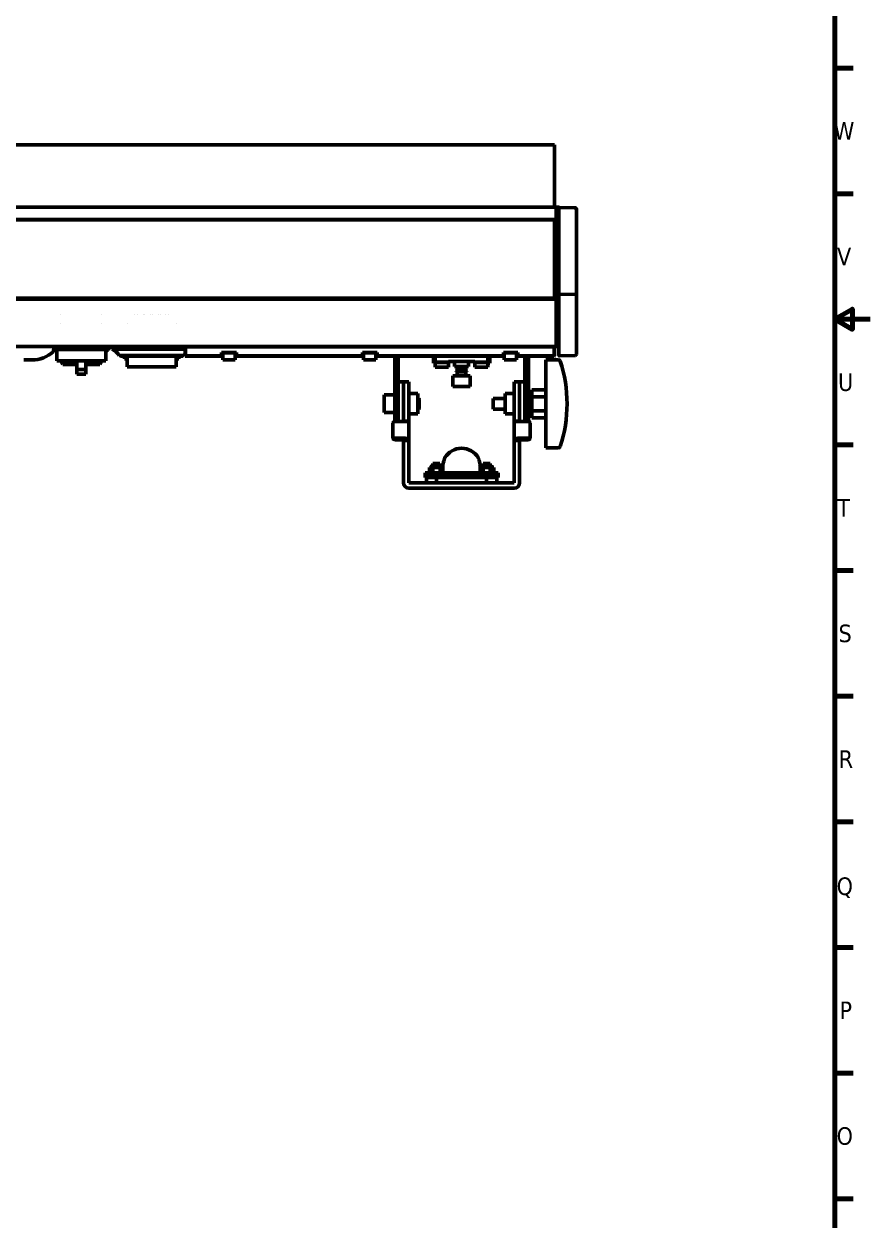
# Model space of a CAD drawing. Header units: millimetres. Extents: x 0 to 3000, y 0 to 3000.
# Drawn here: x 2519 to 3000, y 988 to 1668 of the extents above; entities that cross this region are included whole.
import ezdxf

# ---------------------------------------------------------------- set-up
doc = ezdxf.new("R2010")
doc.units = ezdxf.units.MM
doc.layers.add('Border (ANSI)', color=7, linetype='Continuous', lineweight=70)
doc.layers.add('Visible (ANSI)', color=7, linetype='Continuous', lineweight=50)
doc.styles.add('Note Text (ANSI)', font='tahoma.ttf')

# ---------------------------------------------------------------- blocks, each defined once
blk = doc.blocks.new('Borders Default Border')
at = {"layer": 'Border (ANSI)'}
for p, q in [((2980, 1642.86), (2990.4, 1642.86)), ((2980, 1571.43), (2990.4, 1571.43)), ((2980, 1428.57), (2990.4, 1428.57)), ((2980, 1357.14), (2990.4, 1357.14)), ((2980, 1285.71), (2990.4, 1285.71)), ((2980, 1214.29), (2990.4, 1214.29)), ((2980, 1142.86), (2990.4, 1142.86)), ((2980, 1071.43), (2990.4, 1071.43)), ((2980, 1000), (2990.4, 1000))]:
    blk.add_line(p, q, dxfattribs=at)
at = {"layer": 'Border (ANSI)', "flags": 128}
for points in [[(20, 20), (20, 2980), (2980, 2980), (2980, 20), (20, 20)], [(3000, 1500), (2980, 1500), (2990, 1505.77), (2990, 1494.23), (2980, 1500)]]:
    blk.add_lwpolyline(points, dxfattribs=at)
at = {"layer": 'Border (ANSI)', "char_height": 10, "attachment_point": 7, "style": 'Note Text (ANSI)'}
for s, insert in [('W', (2979.38, 1602.14)), ('V', (2981.18, 1530.71)), ('U', (2981.77, 1459.08)), ('T', (2981.37, 1387.86)), ('S', (2982.08, 1316.25)), ('R', (2982.13, 1245)), ('Q', (2980.97, 1170.94)), ('P', (2982.61, 1102.14)), ('O', (2980.97, 1030.5))]:
    blk.add_mtext(s, dxfattribs=dict(at, insert=insert))

msp = doc.modelspace()

# ---------------------------------------------------------------- linework, layer by layer
at = {"layer": 'Visible (ANSI)'}
for p, q in [((2820.4812, 1599.1955), (1822.4812, 1599.1955)), ((2820.4812, 1599.1955), (2820.4812, 1598.0129)), ((2820.4812, 1563.7281), (2820.4812, 1598.0129)), ((2821.4812, 1563.7281), (1821.4812, 1563.7281)), ((2821.4812, 1563.6152), (2821.4812, 1563.8454)), ((2821.4812, 1563.8454), (2822.9812, 1563.8454)), ((2821.4812, 1563.6152), (2821.4812, 1563.592)), ((2821.4812, 1563.592), (2821.4812, 1563.4898)), ((2821.4812, 1561.7114), (2821.4812, 1563.4898)), ((2821.4812, 1553.7895), (2821.4812, 1561.7114)), ((2822.9812, 1563.8454), (2822.9812, 1563.564)), ((2822.9812, 1563.564), (2822.9812, 1561.7114)), ((2822.9812, 1561.7114), (2822.9812, 1553.7895)), ((2831.7356, 1563.3738), (2823.4986, 1563.6614)), ((2832.9812, 1557.6924), (2832.9812, 1555.4566)), ((2821.4812, 1556.8052), (1821.4812, 1556.8052)), ((1822.4812, 1556.605), (2820.4812, 1556.605)), ((2820.4812, 1556.605), (2820.4812, 1556.805)), ((2820.4812, 1556.605), (2820.4812, 1555.3797)), ((2820.4812, 1555.3797), (2820.4812, 1512.0533)), ((2820.4812, 1553.805), (2821.4812, 1553.805)), ((2821.4812, 1498.4795), (2821.4812, 1553.7895)), ((2822.9812, 1553.7895), (2822.9812, 1498.4795)), ((2832.9812, 1555.4566), (2832.9812, 1514.2707)), ((2820.4812, 1538.7827), (2821.4812, 1538.7827)), ((2820.4812, 1534.7255), (2821.4812, 1534.7255)), ((1822.4812, 1512.0533), (2820.4812, 1512.0533)), ((2820.4812, 1511.4144), (1822.4812, 1511.4144)), ((2820.4812, 1512.0533), (2820.4812, 1511.4144)), ((2832.4986, 1514.21), (2823.4986, 1514.1717)), ((2832.9812, 1498.3005), (2832.9812, 1514.2707)), ((2539.8812, 1502.9664), (2539.8812, 1502.9664)), ((2563.0812, 1502.9664), (2563.0812, 1502.9664)), ((2581.6385, 1502.9664), (2581.6385, 1502.9664)), ((2583.4726, 1502.9664), (2583.4726, 1502.9664)), ((2586.6726, 1502.9664), (2586.6726, 1502.9664)), ((2587.3654, 1502.9664), (2587.3654, 1502.9664)), ((2590.9812, 1502.9664), (2590.9812, 1502.9664)), ((2591.9812, 1502.9664), (2591.9812, 1502.9664)), ((2595.5969, 1502.9664), (2595.5969, 1502.9664)), ((2596.2898, 1502.9664), (2596.2898, 1502.9664)), ((2599.4898, 1502.9664), (2599.4898, 1502.9664)), ((2601.3238, 1502.9664), (2601.3238, 1502.9664)), ((2820.9812, 1502.9664), (2820.9812, 1502.9664)), ((2539.8812, 1497.3623), (2539.8812, 1497.3624)), ((2563.0812, 1497.3623), (2563.0812, 1497.3624)), ((2577.4812, 1497.3624), (2577.4812, 1497.3623)), ((2605.4812, 1497.3624), (2605.4812, 1497.3623)), ((2821.4812, 1498.4795), (2821.4812, 1498.1395)), ((2821.4812, 1498.1395), (2821.4812, 1494.8895)), ((2822.9812, 1498.1395), (2822.9812, 1498.4795)), ((2822.9812, 1494.8895), (2822.9812, 1498.1395)), ((2821.4812, 1494.6195), (2821.4812, 1494.8895)), ((2821.4812, 1491.2995), (2821.4812, 1494.6195)), ((2821.4812, 1491.0095), (2821.4812, 1491.2995)), ((2821.4812, 1491.0095), (2821.4812, 1487.821)), ((2822.9812, 1494.8895), (2822.9812, 1494.6195)), ((2822.9812, 1494.6195), (2822.9812, 1491.2995)), ((2822.9812, 1491.2995), (2822.9812, 1491.0095)), ((2822.9812, 1487.6895), (2822.9812, 1491.0095)), ((2832.9812, 1494.8995), (2832.9812, 1485.369)), ((2821.4812, 1484.4795), (1821.4812, 1484.4795)), ((2535.7293, 1481.9971), (2535.7979, 1483.9621)), ((2537.4812, 1482.8795), (2541.4812, 1482.8795)), ((2537.4812, 1476.3795), (2537.4812, 1482.8795)), ((2537.5812, 1482.8795), (2537.5812, 1484.4795)), ((2541.4812, 1482.8795), (2561.4812, 1482.8795)), ((2561.4812, 1482.8795), (2565.4812, 1482.8795)), ((2565.3812, 1484.4795), (2565.3812, 1482.8795)), ((2565.4812, 1482.8795), (2565.4812, 1476.3795)), ((2566.9812, 1484.4795), (2566.9812, 1482.4795)), ((2568.9812, 1482.9795), (2568.9812, 1484.4795)), ((2578.9812, 1482.9795), (2568.9812, 1482.9795)), ((2578.9812, 1482.9795), (2603.9812, 1482.9795)), ((2610.4812, 1482.9795), (2603.9812, 1482.9795)), ((2610.5812, 1484.3795), (2610.4812, 1484.2795)), ((2610.4812, 1484.2795), (2610.4812, 1479.1795)), ((2610.5812, 1484.3795), (2610.6812, 1484.4795)), ((2610.6812, 1484.2795), (2610.5812, 1484.3795)), ((2820.2812, 1484.2795), (2610.6812, 1484.2795)), ((2610.6812, 1484.2795), (2610.6812, 1479.1795)), ((2820.3812, 1484.3795), (2820.2812, 1484.4795)), ((2820.3812, 1484.3795), (2820.2812, 1484.2795)), ((2820.2812, 1479.1795), (2820.2812, 1484.2795)), ((2820.4812, 1484.2795), (2820.3812, 1484.3795)), ((2820.4812, 1479.1795), (2820.4812, 1484.2795)), ((2821.4812, 1487.821), (2821.4812, 1487.6915)), ((2821.4812, 1487.6915), (2821.4812, 1485.4795)), ((2821.4812, 1485.4795), (2821.4812, 1484.4804)), ((2821.4812, 1484.4795), (2821.4812, 1484.4804)), ((2822.9812, 1484.4795), (2821.4812, 1484.4795)), ((2822.9812, 1485.4795), (2822.9812, 1487.6895)), ((2822.9812, 1485.4795), (2822.9812, 1484.6031)), ((2822.9812, 1480.4778), (2822.9812, 1484.6031)), ((2523.366, 1476.8795), (2518.8468, 1476.8795)), ((2541.4812, 1476.3795), (2537.4812, 1476.3795)), ((2540.9812, 1474.3795), (2539.9812, 1476.3795)), ((2541.4812, 1476.3795), (2561.4812, 1476.3795)), ((2548.9812, 1471.3795), (2548.9812, 1476.3795)), ((2553.9812, 1471.3795), (2553.9812, 1476.3795)), ((2565.4812, 1476.3795), (2561.4812, 1476.3795)), ((2561.9812, 1474.3795), (2562.9812, 1476.3795)), ((2565.4812, 1482.4795), (2565.9396, 1482.4795)), ((2566.9812, 1482.4795), (2565.9396, 1482.4795)), ((2566.2512, 1482.2795), (2566.2512, 1482.4795)), ((2566.3862, 1482.2795), (2566.2512, 1482.2795)), ((2566.3862, 1482.4795), (2566.3862, 1482.2795)), ((2566.5212, 1482.2795), (2566.3862, 1482.2795)), ((2566.5212, 1482.4795), (2566.5212, 1482.2795)), ((2578.9812, 1479.4795), (2572.9812, 1479.4795)), ((2573.7312, 1478.9795), (2573.7312, 1479.4795)), ((2578.7312, 1478.9795), (2573.7312, 1478.9795)), ((2575.9812, 1477.4795), (2575.9812, 1478.9795)), ((2577.4812, 1477.4795), (2575.9812, 1477.4795)), ((2577.4812, 1478.9795), (2577.4812, 1472.9795)), ((2604.2312, 1478.9795), (2578.7312, 1478.9795)), ((2603.9812, 1479.4795), (2578.9812, 1479.4795)), ((2609.9812, 1479.4795), (2603.9812, 1479.4795)), ((2609.2312, 1478.9795), (2604.2312, 1478.9795)), ((2605.4812, 1478.9795), (2605.4812, 1472.9795)), ((2606.9812, 1477.4795), (2605.4812, 1477.4795)), ((2606.9812, 1477.4795), (2606.9812, 1478.9795)), ((2609.2312, 1479.4795), (2609.2312, 1478.9795)), ((2610.5812, 1479.0795), (2610.4812, 1479.1795)), ((2610.6812, 1479.1795), (2610.5812, 1479.0795)), ((2610.5812, 1479.0795), (2610.6812, 1478.9795)), ((2610.6812, 1479.1795), (2631.2812, 1479.1795)), ((2610.6812, 1478.9795), (2631.2812, 1478.9795)), ((2631.2812, 1481.1795), (2631.2812, 1479.1795)), ((2639.6812, 1481.1795), (2631.2812, 1481.1795)), ((2631.2812, 1481.1795), (2631.4812, 1480.9795)), ((2631.3812, 1479.0795), (2631.2812, 1479.1795)), ((2631.2812, 1478.9795), (2631.3812, 1479.0795)), ((2631.2812, 1478.9795), (2631.9812, 1478.9795)), ((2631.3812, 1479.0795), (2631.4812, 1479.1795)), ((2631.4812, 1480.9795), (2631.4812, 1479.1795)), ((2639.4812, 1480.9795), (2631.4812, 1480.9795)), ((2631.4812, 1479.1795), (2631.9812, 1479.1795)), ((2631.9812, 1480.9795), (2631.9812, 1476.9795)), ((2638.9812, 1476.9795), (2631.9812, 1476.9795)), ((2638.9812, 1480.9795), (2638.9812, 1476.9795)), ((2638.9812, 1479.1795), (2639.4812, 1479.1795)), ((2638.9812, 1478.9795), (2639.6812, 1478.9795)), ((2639.6812, 1481.1795), (2639.4812, 1480.9795)), ((2639.4812, 1479.1795), (2639.4812, 1480.9795)), ((2639.5812, 1479.0795), (2639.4812, 1479.1795)), ((2639.6812, 1479.1795), (2639.5812, 1479.0795)), ((2639.5812, 1479.0795), (2639.6812, 1478.9795)), ((2639.6812, 1479.1795), (2639.6812, 1481.1795)), ((2639.6812, 1479.1795), (2711.2812, 1479.1795)), ((2639.6812, 1478.9795), (2711.2812, 1478.9795)), ((2711.2812, 1481.1795), (2711.2812, 1479.1795)), ((2719.6812, 1481.1795), (2711.2812, 1481.1795)), ((2711.2812, 1481.1795), (2711.4812, 1480.9795)), ((2711.3812, 1479.0795), (2711.2812, 1479.1795)), ((2711.2812, 1478.9795), (2711.3812, 1479.0795)), ((2711.2812, 1478.9795), (2711.9812, 1478.9795)), ((2711.3812, 1479.0795), (2711.4812, 1479.1795)), ((2711.4812, 1480.9795), (2711.4812, 1479.1795)), ((2719.4812, 1480.9795), (2711.4812, 1480.9795)), ((2711.4812, 1479.1795), (2711.9812, 1479.1795)), ((2711.9812, 1480.9795), (2711.9812, 1476.9795)), ((2718.9812, 1476.9795), (2711.9812, 1476.9795)), ((2718.9812, 1480.9795), (2718.9812, 1476.9795)), ((2718.9812, 1479.1795), (2719.4812, 1479.1795)), ((2718.9812, 1478.9795), (2719.6812, 1478.9795)), ((2719.6812, 1481.1795), (2719.4812, 1480.9795)), ((2719.4812, 1479.1795), (2719.4812, 1480.9795)), ((2719.5812, 1479.0795), (2719.4812, 1479.1795)), ((2719.6812, 1479.1795), (2719.5812, 1479.0795)), ((2719.5812, 1479.0795), (2719.6812, 1478.9795)), ((2719.6812, 1479.1795), (2719.6812, 1481.1795)), ((2719.6812, 1479.1795), (2791.4812, 1479.1795)), ((2719.6812, 1478.9795), (2791.2812, 1478.9795)), ((2729.6812, 1476.7295), (2729.6812, 1478.9795)), ((2729.6812, 1475.3178), (2729.6812, 1476.7295)), ((2731.6812, 1476.7295), (2731.6812, 1478.9795)), ((2731.6812, 1476.7295), (2731.6812, 1475.3178)), ((2751.6812, 1476.9795), (2751.6812, 1478.9795)), ((2751.6812, 1474.9795), (2751.6812, 1476.9795)), ((2752.6812, 1478.9795), (2752.6812, 1475.656)), ((2775.1812, 1475.9795), (2760.1812, 1475.9795)), ((2760.1812, 1475.9795), (2760.1812, 1475.656)), ((2763.6812, 1475.9795), (2763.6812, 1473.0795)), ((2771.6812, 1475.9795), (2771.6812, 1473.0795)), ((2775.1812, 1475.9795), (2775.1812, 1475.656)), ((2782.6812, 1478.9795), (2782.6812, 1475.656)), ((2783.6812, 1476.9795), (2783.6812, 1478.9795)), ((2783.6812, 1476.9795), (2783.6812, 1474.9795)), ((2791.2812, 1478.9795), (2791.4812, 1479.1795)), ((2791.2812, 1478.9795), (2791.9812, 1478.9795)), ((2791.4812, 1481.1795), (2791.4812, 1479.1795)), ((2799.6812, 1481.1795), (2791.4812, 1481.1795)), ((2799.4812, 1480.9795), (2791.4812, 1480.9795)), ((2791.4812, 1479.1795), (2791.9812, 1479.1795)), ((2791.9812, 1480.9795), (2791.9812, 1476.9795)), ((2798.9812, 1476.9795), (2791.9812, 1476.9795)), ((2798.9812, 1480.9795), (2798.9812, 1476.9795)), ((2798.9812, 1479.1795), (2799.4812, 1479.1795)), ((2798.9812, 1478.9795), (2799.6812, 1478.9795)), ((2799.6812, 1481.1795), (2799.4812, 1480.9795)), ((2799.4812, 1479.1795), (2799.4812, 1480.9795)), ((2799.5812, 1479.0795), (2799.4812, 1479.1795)), ((2799.6812, 1479.1795), (2799.5812, 1479.0795)), ((2799.5812, 1479.0795), (2799.6812, 1478.9795)), ((2799.6812, 1479.1795), (2799.6812, 1481.1795)), ((2799.6812, 1479.1795), (2820.2812, 1479.1795)), ((2799.6812, 1478.9795), (2820.2812, 1478.9795)), ((2803.6812, 1476.7295), (2803.6812, 1478.9795)), ((2803.6812, 1475.3178), (2803.6812, 1476.7295)), ((2805.6812, 1476.7295), (2805.6812, 1478.9795)), ((2805.6812, 1476.7295), (2805.6812, 1475.3178)), ((2815.6812, 1476.9795), (2815.6812, 1476.9794)), ((2822.8427, 1476.9795), (2815.6812, 1476.9795)), ((2815.6812, 1474.0654), (2815.6812, 1476.9794)), ((2820.3812, 1479.0795), (2820.2812, 1479.1795)), ((2820.2812, 1478.9795), (2820.3812, 1479.0795)), ((2820.3812, 1479.0795), (2820.4812, 1479.1795)), ((2823.4986, 1479.1976), (2832.4986, 1479.5119)), ((2548.9812, 1474.3795), (2540.9812, 1474.3795)), ((2548.9812, 1471.3795), (2548.9812, 1468.8795)), ((2548.9812, 1471.3795), (2553.9812, 1471.3795)), ((2561.9812, 1474.3795), (2553.9812, 1474.3795)), ((2553.9812, 1471.3795), (2553.9812, 1468.8795)), ((2605.4812, 1472.9795), (2577.4812, 1472.9795)), ((2729.6812, 1475.3178), (2729.6812, 1461.6413)), ((2731.6812, 1461.6413), (2731.6812, 1475.3178)), ((2752.6812, 1474.9795), (2751.6812, 1474.9795)), ((2752.6812, 1475.656), (2752.6812, 1475.506)), ((2752.6812, 1475.656), (2760.1812, 1475.656)), ((2752.6812, 1475.506), (2752.6812, 1473.4795)), ((2752.6812, 1475.506), (2760.1812, 1475.506)), ((2752.6812, 1472.8295), (2752.6812, 1473.4795)), ((2760.1812, 1472.8295), (2752.6812, 1472.8295)), ((2760.1812, 1475.506), (2760.1812, 1475.656)), ((2760.1812, 1473.4795), (2760.1812, 1475.506)), ((2760.1812, 1473.4795), (2760.1812, 1472.8295)), ((2771.6812, 1473.0795), (2763.6812, 1473.0795)), ((2765.2187, 1472.8301), (2764.6812, 1472.5197)), ((2764.6812, 1472.5197), (2770.6812, 1472.5197)), ((2764.6812, 1472.5197), (2764.6812, 1472.3947)), ((2770.6812, 1472.3947), (2764.6812, 1472.3947)), ((2765.2187, 1472.0844), (2764.6812, 1472.3947)), ((2765.2187, 1471.8301), (2764.6812, 1471.5197)), ((2764.6812, 1471.5197), (2770.6812, 1471.5197)), ((2764.6812, 1471.5197), (2764.6812, 1471.3947)), ((2770.6812, 1471.3947), (2764.6812, 1471.3947)), ((2765.2187, 1471.0844), (2764.6812, 1471.3947)), ((2765.2187, 1470.8301), (2764.6812, 1470.5197)), ((2764.6812, 1470.5197), (2770.6812, 1470.5197)), ((2764.6812, 1470.5197), (2764.6812, 1470.3947)), ((2770.6812, 1470.3947), (2764.6812, 1470.3947)), ((2765.2187, 1470.0844), (2764.6812, 1470.3947)), ((2765.2187, 1472.8301), (2765.2187, 1473.0795)), ((2770.1437, 1472.8301), (2765.2187, 1472.8301)), ((2765.2187, 1472.0844), (2770.1437, 1472.0844)), ((2765.2187, 1471.8301), (2765.2187, 1472.0844)), ((2770.1437, 1471.8301), (2765.2187, 1471.8301)), ((2765.2187, 1471.0844), (2770.1437, 1471.0844)), ((2765.2187, 1470.8301), (2765.2187, 1471.0844)), ((2770.1437, 1470.8301), (2765.2187, 1470.8301)), ((2765.2187, 1470.0844), (2770.1437, 1470.0844)), ((2765.2187, 1467.8301), (2765.2187, 1470.0844)), ((2770.1437, 1472.8301), (2770.1437, 1473.0795)), ((2770.1437, 1472.8301), (2770.6812, 1472.5197)), ((2770.1437, 1472.0844), (2770.6812, 1472.3947)), ((2770.1437, 1471.8301), (2770.1437, 1472.0844)), ((2770.1437, 1471.8301), (2770.6812, 1471.5197)), ((2770.1437, 1471.0844), (2770.6812, 1471.3947)), ((2770.1437, 1470.8301), (2770.1437, 1471.0844)), ((2770.1437, 1470.8301), (2770.6812, 1470.5197)), ((2770.1437, 1470.0844), (2770.6812, 1470.3947)), ((2770.1437, 1467.8301), (2770.1437, 1470.0844)), ((2770.6812, 1472.5197), (2770.6812, 1472.3947)), ((2770.6812, 1471.5197), (2770.6812, 1471.3947)), ((2770.6812, 1470.5197), (2770.6812, 1470.3947)), ((2775.1812, 1475.656), (2775.1812, 1475.506)), ((2775.1812, 1475.656), (2782.6812, 1475.656)), ((2775.1812, 1475.506), (2775.1812, 1473.4795)), ((2775.1812, 1475.506), (2782.6812, 1475.506)), ((2775.1812, 1472.8295), (2775.1812, 1473.4795)), ((2782.6812, 1472.8295), (2775.1812, 1472.8295)), ((2782.6812, 1475.506), (2782.6812, 1475.656)), ((2782.6812, 1473.4795), (2782.6812, 1475.506)), ((2783.6812, 1474.9795), (2782.6812, 1474.9795)), ((2782.6812, 1473.4795), (2782.6812, 1472.8295)), ((2803.6812, 1475.3178), (2803.6812, 1461.6413)), ((2805.6812, 1461.6413), (2805.6812, 1475.3178)), ((2815.6812, 1474.0654), (2815.6812, 1468.51)), ((2548.9812, 1468.8795), (2553.9812, 1468.8795)), ((2734.6812, 1464.4795), (2731.6812, 1464.4795)), ((2734.6812, 1464.4795), (2734.6812, 1451.9795)), ((2734.6812, 1451.9795), (2734.6812, 1464.4795)), ((2737.6812, 1464.4795), (2734.6812, 1464.4795)), ((2737.6812, 1464.4795), (2737.6812, 1451.9795)), ((2762.6812, 1467.8301), (2772.6812, 1467.8301)), ((2762.6812, 1461.8301), (2762.6812, 1467.8301)), ((2772.6812, 1461.8301), (2772.6812, 1467.8301)), ((2797.6812, 1451.9795), (2797.6812, 1464.4795)), ((2797.6812, 1464.4795), (2800.6812, 1464.4795)), ((2800.6812, 1451.9795), (2800.6812, 1464.4795)), ((2800.6812, 1464.4795), (2803.6812, 1464.4795)), ((2800.6812, 1464.4795), (2800.6812, 1451.9795)), ((2815.6812, 1468.51), (2815.6812, 1456.6427)), ((2723.6812, 1446.9795), (2723.6812, 1456.9795)), ((2723.6812, 1456.9795), (2729.6812, 1456.9795)), ((2729.6812, 1461.6413), (2729.6812, 1460.2295)), ((2729.6812, 1460.2295), (2729.6812, 1451.9795)), ((2731.6812, 1460.2295), (2731.6812, 1461.6413)), ((2731.6812, 1460.2295), (2731.6812, 1451.9795)), ((2737.6812, 1457.753), (2742.8812, 1457.753)), ((2742.8812, 1457.753), (2742.8812, 1446.206)), ((2772.6812, 1461.8301), (2762.6812, 1461.8301)), ((2792.4812, 1446.206), (2792.4812, 1457.753)), ((2792.4812, 1457.753), (2797.6812, 1457.753)), ((2803.6812, 1461.6413), (2803.6812, 1460.2295)), ((2803.6812, 1460.2295), (2803.6812, 1451.9795)), ((2805.6812, 1460.2295), (2805.6812, 1461.6413)), ((2805.6812, 1460.2295), (2805.6812, 1451.9795)), ((2807.6812, 1458.3095), (2805.6812, 1458.3095)), ((2807.6812, 1459.9795), (2815.6812, 1459.9795)), ((2807.6812, 1459.9795), (2807.6812, 1455.9795)), ((2807.6812, 1455.9795), (2815.6812, 1455.9795)), ((2807.6812, 1455.9795), (2807.6812, 1447.9795)), ((2815.6812, 1456.6427), (2815.6812, 1455.5645)), ((2815.6812, 1452.0389), (2815.6812, 1455.5645)), ((2729.6812, 1441.9795), (2729.6812, 1451.9795)), ((2731.6812, 1451.9795), (2731.6812, 1441.9795)), ((2731.6812, 1441.9795), (2731.6812, 1451.9795)), ((2734.6812, 1451.9795), (2734.6812, 1443.7775)), ((2737.6812, 1451.9795), (2737.6812, 1443.7775)), ((2742.8812, 1454.442), (2742.9355, 1454.442)), ((2742.8812, 1449.517), (2742.9355, 1449.517)), ((2742.9355, 1454.442), (2743.2459, 1454.9795)), ((2742.9355, 1454.442), (2742.9355, 1449.517)), ((2742.9355, 1449.517), (2743.2459, 1448.9795)), ((2743.2459, 1448.9795), (2743.2459, 1454.9795)), ((2743.3709, 1454.9795), (2743.2459, 1454.9795)), ((2743.3709, 1448.9795), (2743.2459, 1448.9795)), ((2743.3709, 1454.9795), (2743.3709, 1448.9795)), ((2743.6812, 1454.442), (2743.3709, 1454.9795)), ((2743.6812, 1449.517), (2743.3709, 1448.9795)), ((2743.6812, 1454.442), (2743.6812, 1449.517)), ((2785.6812, 1448.9795), (2785.6812, 1454.9795)), ((2792.4812, 1454.9795), (2785.6812, 1454.9795)), ((2792.4812, 1448.9795), (2785.6812, 1448.9795)), ((2797.6812, 1443.7775), (2797.6812, 1451.9795)), ((2800.6812, 1443.7775), (2800.6812, 1451.9795)), ((2803.6812, 1441.9795), (2803.6812, 1451.9795)), ((2803.6812, 1451.9795), (2803.6812, 1441.9795)), ((2807.6812, 1452.5598), (2805.6812, 1452.5598)), ((2805.6812, 1451.9795), (2805.6812, 1441.9795)), ((2805.6812, 1451.3993), (2807.6812, 1451.3993)), ((2815.6812, 1452.0389), (2815.6812, 1451.9202)), ((2815.6812, 1448.3945), (2815.6812, 1451.9202)), ((2723.6812, 1446.9795), (2729.6812, 1446.9795)), ((2729.6812, 1441.9795), (2735.6812, 1441.9795)), ((2734.6812, 1442.8139), (2734.6812, 1443.7775)), ((2734.6812, 1442.8139), (2734.6812, 1442.1401)), ((2734.6812, 1442.1401), (2734.6812, 1441.9795)), ((2737.6812, 1442.1401), (2734.6812, 1442.1401)), ((2737.6812, 1446.206), (2742.8812, 1446.206)), ((2737.6812, 1443.7775), (2737.6812, 1442.8139)), ((2737.6812, 1442.1401), (2737.6812, 1442.8139)), ((2737.6812, 1441.4442), (2737.6812, 1442.1401)), ((2792.4812, 1446.206), (2797.6812, 1446.206)), ((2797.6812, 1442.8139), (2797.6812, 1443.7775)), ((2797.6812, 1442.8139), (2797.6812, 1442.1401)), ((2797.6812, 1442.1401), (2797.6812, 1441.4442)), ((2797.6812, 1442.1401), (2800.6812, 1442.1401)), ((2799.6812, 1441.9795), (2805.6812, 1441.9795)), ((2800.6812, 1443.7775), (2800.6812, 1442.8139)), ((2800.6812, 1442.1401), (2800.6812, 1442.8139)), ((2800.6812, 1441.9795), (2800.6812, 1442.1401)), ((2807.6812, 1445.6495), (2805.6812, 1445.6495)), ((2807.6812, 1447.9795), (2815.6812, 1447.9795)), ((2807.6812, 1447.9795), (2807.6812, 1443.9795)), ((2807.6812, 1443.9795), (2815.6812, 1443.9795)), ((2815.6812, 1448.3945), (2815.6812, 1447.3163)), ((2815.6812, 1447.3163), (2815.6812, 1435.449)), ((2728.6812, 1441.016), (2728.6812, 1433.3079)), ((2737.6812, 1431.8091), (2737.6812, 1441.4442)), ((2797.6812, 1441.4442), (2797.6812, 1431.8091)), ((2806.6812, 1433.3079), (2806.6812, 1441.016)), ((2815.6812, 1435.449), (2815.6812, 1429.8937)), ((2728.6812, 1433.3079), (2728.6812, 1432.5049)), ((2735.6812, 1432.3443), (2729.6812, 1432.3443)), ((2729.6812, 1431.5414), (2734.6812, 1431.5414)), ((2734.6812, 1431.5414), (2734.6812, 1431.1497)), ((2737.6812, 1431.5414), (2734.6812, 1431.5414)), ((2734.6812, 1430.4173), (2734.6812, 1431.1497)), ((2737.6812, 1431.1497), (2734.6812, 1431.1497)), ((2734.6812, 1430.4173), (2734.6812, 1428.0932)), ((2737.6812, 1431.5414), (2737.6812, 1431.8091)), ((2737.6812, 1431.1497), (2737.6812, 1431.5414)), ((2737.6812, 1431.1497), (2737.6812, 1430.4173)), ((2737.6812, 1428.0932), (2737.6812, 1430.4173)), ((2797.6812, 1431.8091), (2797.6812, 1431.5414)), ((2797.6812, 1431.5414), (2797.6812, 1431.1497)), ((2797.6812, 1431.5414), (2800.6812, 1431.5414)), ((2797.6812, 1430.4173), (2797.6812, 1431.1497)), ((2800.6812, 1431.1497), (2797.6812, 1431.1497)), ((2797.6812, 1430.4173), (2797.6812, 1428.0932)), ((2805.6812, 1432.3443), (2799.6812, 1432.3443)), ((2800.6812, 1431.1497), (2800.6812, 1431.5414)), ((2805.6812, 1431.5414), (2800.6812, 1431.5414)), ((2800.6812, 1431.1497), (2800.6812, 1430.4173)), ((2800.6812, 1428.0932), (2800.6812, 1430.4173)), ((2806.6812, 1432.5049), (2806.6812, 1433.3079)), ((2815.6812, 1426.9796), (2815.6812, 1429.8937)), ((2734.6812, 1428.0932), (2734.6812, 1419.2743)), ((2737.6812, 1419.2743), (2737.6812, 1428.0932)), ((2797.6812, 1428.0932), (2797.6812, 1419.2743)), ((2800.6812, 1419.2743), (2800.6812, 1428.0932)), ((2815.6812, 1426.9796), (2815.6812, 1426.9795)), ((2822.8427, 1426.9795), (2815.6812, 1426.9795)), ((2734.6812, 1419.2743), (2734.6812, 1414.1335)), ((2737.6812, 1414.1335), (2737.6812, 1419.2743)), ((2751.4105, 1415.6795), (2749.3897, 1415.6795)), ((2749.3897, 1415.6795), (2749.3897, 1412.6795)), ((2751.4012, 1416.6795), (2755.4612, 1416.6795)), ((2755.4519, 1415.6795), (2751.4105, 1415.6795)), ((2751.4105, 1415.6795), (2751.4105, 1412.6795)), ((2751.4312, 1417.9795), (2755.4312, 1417.9795)), ((2751.4312, 1417.9795), (2751.4312, 1416.6795)), ((2755.4312, 1417.9795), (2755.4312, 1416.6795)), ((2757.0341, 1415.6795), (2755.4519, 1415.6795)), ((2755.4519, 1415.6795), (2755.4519, 1412.6795)), ((2757.0341, 1415.6795), (2757.0341, 1413.1795)), ((2778.3282, 1413.1795), (2778.3282, 1415.6795)), ((2779.9105, 1415.6795), (2778.3282, 1415.6795)), ((2779.9012, 1416.6795), (2783.9612, 1416.6795)), ((2783.9519, 1415.6795), (2779.9105, 1415.6795)), ((2779.9105, 1415.6795), (2779.9105, 1412.6795)), ((2779.9312, 1417.9795), (2783.9312, 1417.9795)), ((2779.9312, 1417.9795), (2779.9312, 1416.6795)), ((2783.9312, 1417.9795), (2783.9312, 1416.6795)), ((2785.9726, 1415.6795), (2783.9519, 1415.6795)), ((2783.9519, 1415.6795), (2783.9519, 1412.6795)), ((2785.9726, 1415.6795), (2785.9726, 1412.6795)), ((2797.6812, 1419.2743), (2797.6812, 1414.1335)), ((2800.6812, 1414.1335), (2800.6812, 1419.2743)), ((2734.6812, 1412.1406), (2734.6812, 1414.1335)), ((2734.6812, 1406.9795), (2734.6812, 1412.1406)), ((2737.6812, 1414.1335), (2737.6812, 1412.1406)), ((2737.6812, 1406.9795), (2737.6812, 1412.1406)), ((2746.9312, 1412.6795), (2759.6812, 1412.6795)), ((2746.9312, 1412.6795), (2746.9312, 1411.4795)), ((2746.9312, 1411.4795), (2753.4312, 1411.4795)), ((2746.9312, 1411.4795), (2746.9312, 1409.9795)), ((2749.9002, 1409.9795), (2746.9312, 1409.9795)), ((2747.6815, 1409.9795), (2747.6815, 1406.9795)), ((2749.9002, 1409.9795), (2753.4112, 1409.9795)), ((2753.4112, 1409.9795), (2781.9512, 1409.9795)), ((2753.4112, 1409.9795), (2753.4112, 1406.9795)), ((2753.4312, 1411.4795), (2753.6812, 1411.4795)), ((2753.4312, 1411.4795), (2753.4312, 1409.9795)), ((2759.6812, 1411.4795), (2753.6812, 1411.4795)), ((2759.6812, 1412.6795), (2775.6812, 1412.6795)), ((2759.6812, 1411.4795), (2775.6812, 1411.4795)), ((2775.6812, 1412.6795), (2788.4312, 1412.6795)), ((2781.6812, 1411.4795), (2775.6812, 1411.4795)), ((2781.6812, 1411.4795), (2781.9312, 1411.4795)), ((2781.9312, 1411.4795), (2788.4312, 1411.4795)), ((2781.9312, 1409.9795), (2781.9312, 1411.4795)), ((2781.9512, 1409.9795), (2785.4622, 1409.9795)), ((2781.9512, 1406.9795), (2781.9512, 1409.9795)), ((2788.4312, 1409.9795), (2785.4622, 1409.9795)), ((2787.6809, 1409.9795), (2787.6809, 1406.9795)), ((2788.4312, 1412.6795), (2788.4312, 1411.4795)), ((2788.4312, 1411.4795), (2788.4312, 1409.9795)), ((2797.6812, 1412.1406), (2797.6812, 1414.1335)), ((2797.6812, 1406.9795), (2797.6812, 1412.1406)), ((2800.6812, 1414.1335), (2800.6812, 1412.1406)), ((2800.6812, 1406.9795), (2800.6812, 1412.1406)), ((2797.6812, 1406.9795), (2737.6812, 1406.9795)), ((2797.6812, 1403.9795), (2737.6812, 1403.9795))]:
    msp.add_line(p, q, dxfattribs=at)
for centre, radius, start, end in [((2535.2982, 1483.9795), 0.5, 358, 90), ((2523.366, 1494.8795), 18, 270, 312.6809472), ((2535.2296, 1482.0146), 0.5, 312.6809472, 358), ((2822.8427, 1475.9795), 1, 18.1735194, 90), ((2823.4812, 1479.6973), 0.5, 180, 272.0004362), ((2749.7324, 1451.9795), 77.9488, 341.8264806, 18.1735194), ((2832.4812, 1480.0116), 0.5, 272.0000199, 0), ((2758.6811, 1421.0878), 0.5, 148.9921583, 154.2132726), ((2767.6812, 1415.6795), 11, 31.0027191, 148.9972809), ((2776.6812, 1421.0878), 0.5, 25.7874789, 31.0086406), ((2822.8427, 1427.9795), 1, 270, 341.8264806), ((2751.4012, 1415.1795), 1.5, 90, 160.5287794), ((2755.4612, 1415.1795), 1.5, 19.4712206, 90), ((2776.6812, 1421.0878), 0.5, 14.4842793, 14.4868835), ((2779.9012, 1415.1795), 1.5, 90, 160.5287794), ((2783.9612, 1415.1795), 1.5, 19.4712206, 90), ((2756.5341, 1413.1795), 0.5, 269.9997121, 0), ((2778.8282, 1413.1795), 0.5, 180, 270.0002877), ((2737.6812, 1406.9795), 3, 180, 270), ((2797.6812, 1406.9795), 3, 270, 0)]:
    msp.add_arc(centre, radius, start, end, dxfattribs=at)
for centre, major_axis, ratio, start_param, end_param in [((2729.6812, 1441.016), (-1, 0), 0.96351791, 4.71238898, 6.28318531), ((2735.6812, 1441.4442), (2, 0), 0.26764386, 0, 1.57079633), ((2799.6812, 1441.4442), (-2, 0), 0.26764386, 4.71238898, 6.28318531), ((2805.6812, 1441.016), (1, 0), 0.96351791, 0, 1.57079633), ((2729.6812, 1433.3079), (-1, 0), 0.96351791, 0, 1.57079633), ((2729.6812, 1432.5049), (-1, 0), 0.96351791, 0, 1.57079633), ((2735.6812, 1431.8091), (2, 0), 0.26764386, 0, 1.57079633), ((2799.6812, 1431.8091), (-2, 0), 0.26764386, 4.71238898, 6.28318531), ((2805.6812, 1433.3079), (1, 0), 0.96351791, 4.71238898, 6.28318531), ((2805.6812, 1432.5049), (1, 0), 0.96351791, 4.71238898, 6.28318531)]:
    msp.add_ellipse(centre, major_axis=major_axis, ratio=ratio, start_param=start_param, end_param=end_param, dxfattribs=at)
for points, knots in [([(2823.4986, 1563.6614), (2823.4928, 1563.6617), (2823.487, 1563.6618), (2823.4161, 1563.6618), (2823.3516, 1563.649), (2823.2312, 1563.5996), (2823.1764, 1563.5634), (2823.0837, 1563.472), (2823.0467, 1563.4176), (2822.9952, 1563.2968), (2822.9816, 1563.2312), (2822.9812, 1563.1639), (2822.9812, 1563.1628), (2822.9812, 1563.1618)], [0.076739512, 0.076739512, 0.076739512, 0.076739512, 0.0784862706, 0.0784862706, 0.0980120435, 0.0980120435, 0.1175416199, 0.1175416199, 0.1370786988, 0.1370786988, 0.1569725413, 0.1569725413, 0.1572898255, 0.1572898255, 0.1572898255, 0.1572898255]), ([(2832.5022, 1563.347), (2832.3722, 1563.3516), (2832.2354, 1563.3564), (2831.9862, 1563.3651), (2831.8552, 1563.3696), (2831.7356, 1563.3738)], [0.0000018902, 0.0000018902, 0.0000018902, 0.0000018902, 0.0395625654, 0.0395625654, 0.0751405825, 0.0751405825, 0.0751405825, 0.0751405825]), ([(2832.9812, 1562.8475), (2832.9812, 1562.8489), (2832.9812, 1562.8504), (2832.9809, 1562.8847), (2832.9773, 1562.9175), (2832.9635, 1562.9837), (2832.9528, 1563.017), (2832.9128, 1563.1079), (2832.8757, 1563.1614), (2832.7834, 1563.2509), (2832.7292, 1563.2863), (2832.6165, 1563.3322), (2832.5598, 1563.3446), (2832.5022, 1563.347)], [-0.000440959, -0.000440959, -0.000440959, -0.000440959, 0, 0, 0.0098668637, 0.0098668637, 0.0203266011, 0.0203266011, 0.0396875807, 0.0396875807, 0.058922503, 0.058922503, 0.0762133744, 0.0762133744, 0.0762133744, 0.0762133744]), ([(2832.9812, 1557.6925), (2832.9812, 1558.0732), (2832.9812, 1558.4493), (2832.9812, 1558.8137), (2832.9812, 1559.0943), (2832.9812, 1559.3681), (2832.9812, 1559.6321), (2832.9812, 1559.6749), (2832.9812, 1559.7175), (2832.9812, 1559.7598), (2832.9812, 1560.0719), (2832.9812, 1560.3693), (2832.9812, 1560.6463), (2832.9812, 1560.8636), (2832.9812, 1561.0683), (2832.9812, 1561.258), (2832.9812, 1561.3296), (2832.9812, 1561.399), (2832.9812, 1561.4662), (2832.9812, 1561.7075), (2832.9812, 1561.9201), (2832.9812, 1562.101), (2832.9812, 1562.1967), (2832.9812, 1562.2836), (2832.9812, 1562.3615), (2832.9812, 1562.4207), (2832.9812, 1562.4746), (2832.9812, 1562.5234), (2832.9812, 1562.6236), (2832.9812, 1562.7017), (2832.9812, 1562.7586), (2832.9812, 1562.7985), (2832.9812, 1562.828), (2832.9812, 1562.8475)], [0, 0, 0, 0, 0.14125659, 0.14125659, 0.14125659, 0.25, 0.25, 0.25, 0.26764249, 0.26764249, 0.26764249, 0.39782167, 0.39782167, 0.39782167, 0.5, 0.5, 0.5, 0.53854111, 0.53854111, 0.53854111, 0.67683056, 0.67683056, 0.67683056, 0.75, 0.75, 0.75, 0.80561379, 0.80561379, 0.80561379, 0.91984505, 0.91984505, 0.91984505, 1, 1, 1, 1]), ([(2823.4986, 1514.1717), (2823.4928, 1514.1717), (2823.487, 1514.1717), (2823.4161, 1514.1717), (2823.3516, 1514.1732), (2823.2312, 1514.1792), (2823.1764, 1514.1836), (2823.0837, 1514.1948), (2823.0467, 1514.2014), (2822.9952, 1514.2161), (2822.9816, 1514.2241), (2822.9812, 1514.2323), (2822.9812, 1514.2324), (2822.9812, 1514.2325)], [-0.0802302071, -0.0802302071, -0.0802302071, -0.0802302071, -0.0784832975, -0.0784832975, -0.0589560949, -0.0589560949, -0.039425931, -0.039425931, -0.0198899287, -0.0198899287, 0, 0, 0.0003168646, 0.0003168646, 0.0003168646, 0.0003168646]), ([(2832.9812, 1514.2707), (2832.9812, 1514.2706), (2832.9812, 1514.2705), (2832.9808, 1514.2623), (2832.9672, 1514.2543), (2832.9157, 1514.2396), (2832.8787, 1514.233), (2832.786, 1514.2219), (2832.7312, 1514.2175), (2832.6161, 1514.2117), (2832.5578, 1514.2102), (2832.4986, 1514.2081)], [-0.1572835009, -0.1572835009, -0.1572835009, -0.1572835009, -0.1569666352, -0.1569666352, -0.1370766806, -0.1370766806, -0.1175406716, -0.1175406716, -0.0980105113, -0.0980105113, -0.0802298731, -0.0802298731, -0.0802298731, -0.0802298731]), ([(2832.9812, 1494.8995), (2832.9812, 1495.1293), (2832.9812, 1495.3588), (2832.9812, 1495.5879), (2832.9812, 1495.7936), (2832.9812, 1495.999), (2832.9812, 1496.204), (2832.9812, 1496.3377), (2832.9812, 1496.4713), (2832.9812, 1496.6048), (2832.9812, 1496.6549), (2832.9812, 1496.7049), (2832.9812, 1496.7548), (2832.9812, 1496.9233), (2832.9812, 1497.0916), (2832.9812, 1497.2598), (2832.9812, 1497.4267), (2832.9812, 1497.5936), (2832.9812, 1497.7603), (2832.9812, 1497.9405), (2832.9812, 1498.1206), (2832.9812, 1498.3005)], [0, 0, 0, 0, 0.201341541, 0.201341541, 0.201341541, 0.382133334, 0.382133334, 0.382133334, 0.5, 0.5, 0.5, 0.544135989, 0.544135989, 0.544135989, 0.692847833, 0.692847833, 0.692847833, 0.840459234, 0.840459234, 0.840459234, 0.999999913, 0.999999913, 0.999999913, 0.999999913]), ([(2832.9812, 1480.0116), (2832.9812, 1480.0116), (2832.9812, 1480.0443), (2832.9812, 1480.114), (2832.9812, 1480.1723), (2832.9812, 1480.2566), (2832.9812, 1480.3683), (2832.9812, 1480.3752), (2832.9812, 1480.3822), (2832.9812, 1480.3893), (2832.9812, 1480.5086), (2832.9812, 1480.6575), (2832.9812, 1480.8357), (2832.9812, 1480.8376), (2832.9812, 1480.8396), (2832.9812, 1480.8415), (2832.9812, 1481.0248), (2832.9812, 1481.2387), (2832.9812, 1481.4793), (2832.9812, 1481.4848), (2832.9812, 1481.4903), (2832.9812, 1481.4959), (2832.9812, 1481.7267), (2832.9812, 1481.9818), (2832.9812, 1482.2552), (2832.9812, 1482.2778), (2832.9812, 1482.3005), (2832.9812, 1482.3233), (2832.9812, 1482.5883), (2832.9812, 1482.8697), (2832.9812, 1483.1616), (2832.9812, 1483.1994), (2832.9812, 1483.2373), (2832.9812, 1483.2754), (2832.9812, 1483.5732), (2832.9812, 1483.8813), (2832.9812, 1484.1944), (2832.9812, 1484.5808), (2832.9812, 1484.9751), (2832.9812, 1485.369)], [0, 0, 0, 0, 0.136082779, 0.136082779, 0.136082779, 0.25, 0.25, 0.25, 0.257031172, 0.257031172, 0.257031172, 0.375, 0.375, 0.375, 0.376287332, 0.376287332, 0.376287332, 0.497237224, 0.497237224, 0.497237224, 0.5, 0.5, 0.5, 0.615457438, 0.615457438, 0.615457438, 0.625, 0.625, 0.625, 0.735677486, 0.735677486, 0.735677486, 0.75, 0.75, 0.75, 0.86191164, 0.86191164, 0.86191164, 0.999999951, 0.999999951, 0.999999951, 0.999999951]), ([(2822.9812, 1480.4778), (2822.9812, 1480.4037), (2822.9812, 1480.334), (2822.9812, 1480.2679), (2822.9812, 1480.2523), (2822.9812, 1480.2368), (2822.9812, 1480.2216), (2822.9812, 1480.167), (2822.9812, 1480.1148), (2822.9812, 1480.0666), (2822.9812, 1480.0445), (2822.9812, 1480.0233), (2822.9812, 1480.003), (2822.9812, 1479.9666), (2822.9812, 1479.9335), (2822.9812, 1479.9033), (2822.9812, 1479.8801), (2822.9812, 1479.8586), (2822.9812, 1479.8389), (2822.9812, 1479.8193), (2822.9812, 1479.8014), (2822.9812, 1479.7855), (2822.9812, 1479.7646), (2822.9812, 1479.7472), (2822.9812, 1479.7335), (2822.9812, 1479.7275), (2822.9812, 1479.7222), (2822.9812, 1479.7177), (2822.9812, 1479.7042), (2822.9812, 1479.6973), (2822.9812, 1479.6973)], [0, 0, 0, 0, 0.16173171, 0.16173171, 0.16173171, 0.2, 0.2, 0.2, 0.337062357, 0.337062357, 0.337062357, 0.4, 0.4, 0.4, 0.512844551, 0.512844551, 0.512844551, 0.6, 0.6, 0.6, 0.686560296, 0.686560296, 0.686560296, 0.8, 0.8, 0.8, 0.850091841, 0.850091841, 0.850091841, 0.999999672, 0.999999672, 0.999999672, 0.999999672]), ([(2757.0341, 1415.6795), (2757.0341, 1416.7336), (2757.1684, 1417.8087), (2757.5017, 1419.2247), (2757.622, 1419.6431), (2757.8288, 1420.273), (2757.9139, 1420.5093), (2758.0383, 1420.8361), (2758.083, 1420.9489), (2758.1449, 1421.1012), (2758.1663, 1421.1531), (2758.1951, 1421.222), (2758.2047, 1421.2449), (2758.2143, 1421.2677), (2758.2168, 1421.2734), (2758.2193, 1421.2793), (2758.2199, 1421.2808), (2758.2206, 1421.2824), (2758.2208, 1421.2828), (2758.2211, 1421.2835), (2758.2211, 1421.2837), (2758.2214, 1421.2844), (2758.2215, 1421.2846), (2758.222, 1421.2857), (2758.2221, 1421.2859), (2758.2223, 1421.2864), (2758.2224, 1421.2867), (2758.2228, 1421.2875), (2758.223, 1421.288), (2758.2238, 1421.2898), (2758.2244, 1421.2911), (2758.2269, 1421.2967), (2758.2289, 1421.301), (2758.231, 1421.3053)], [0, 0, 0, 0, 0.316227876, 0.316227876, 0.453598192, 0.453598192, 0.543472361, 0.543472361, 0.598615346, 0.598615346, 0.635148343, 0.635148343, 0.661922698, 0.661922698, 0.675488845, 0.675488845, 0.682212324, 0.682212324, 0.685530398, 0.685530398, 0.687179889, 0.687179889, 0.688055758, 0.688055758, 0.688225288, 0.688225288, 0.688409378, 0.688409378, 0.688618001, 0.688618001, 0.68905858, 0.68905858, 0.690484727, 0.690484727, 0.690484727, 0.690484727]), ([(2777.1333, 1421.3014), (2777.1347, 1421.2984), (2777.1361, 1421.2953), (2777.1379, 1421.2913), (2777.1383, 1421.2904), (2777.1389, 1421.289), (2777.1391, 1421.2886), (2777.1395, 1421.2878), (2777.1396, 1421.2874), (2777.14, 1421.2866), (2777.1402, 1421.2862), (2777.1404, 1421.2856), (2777.1405, 1421.2854), (2777.1407, 1421.2849), (2777.1408, 1421.2847), (2777.141, 1421.2842), (2777.1411, 1421.284), (2777.1413, 1421.2835), (2777.1414, 1421.2833), (2777.1419, 1421.2822), (2777.1423, 1421.2812), (2777.1448, 1421.2754), (2777.1481, 1421.2675), (2777.1657, 1421.2259), (2777.1885, 1421.1716), (2777.2489, 1421.0244), (2777.2878, 1420.9278), (2777.385, 1420.6779), (2777.4462, 1420.5144), (2777.5944, 1420.094), (2777.6827, 1419.8232), (2777.8883, 1419.1192), (2777.9992, 1418.6673), (2778.219, 1417.5158), (2778.3008, 1416.7944), (2778.3263, 1415.9436), (2778.3282, 1415.8116), (2778.3282, 1415.6795)], [0, 0, 0, 0, 0.001011779, 0.001011779, 0.001327396, 0.001327396, 0.00148059, 0.00148059, 0.001629201, 0.001629201, 0.001834626, 0.001834626, 0.002038162, 0.002038162, 0.002350561, 0.002350561, 0.003059394, 0.003059394, 0.005182985, 0.005182985, 0.011553023, 0.011553023, 0.03069902, 0.03069902, 0.078699871, 0.078699871, 0.130150881, 0.130150881, 0.19729452, 0.19729452, 0.292305093, 0.292305093, 0.435774959, 0.435774959, 0.651599268, 0.651599268, 0.691213116, 0.691213116, 0.691213116, 0.691213116])]:
    msp.add_open_spline(points, degree=3, knots=knots, dxfattribs=at)
for points in [[(2572.9812, 1479.4795), (2572.0342, 1481.0697), (2570.7009, 1482.2364), (2568.9812, 1482.9795)], [(2609.9812, 1479.4795), (2610.1373, 1479.7418), (2610.304, 1479.9925), (2610.4812, 1480.2317)], [(2777.1314, 1421.3053), (2777.132, 1421.304), (2777.1326, 1421.3027), (2777.1333, 1421.3014)]]:
    msp.add_open_spline(points, degree=3, dxfattribs=at)

# ---------------------------------------------------------------- block references
msp.add_blockref('Borders Default Border', (0, 0))

doc.saveas('drawing.dxf')
